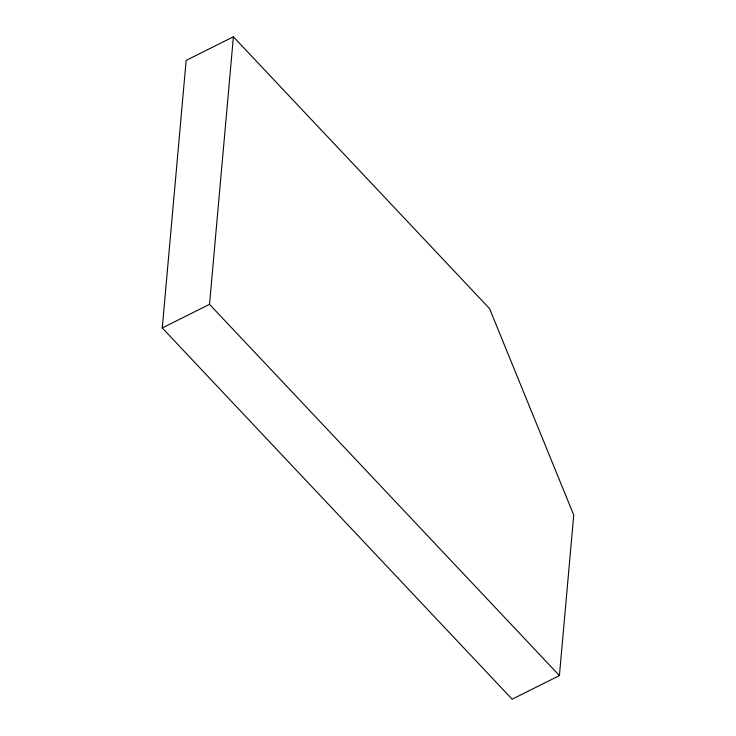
<?xml version="1.0" encoding="UTF-8"?>
<svg xmlns="http://www.w3.org/2000/svg" width="736" height="736" viewBox="0 0 736 736"><rect width="100%" height="100%" fill="white"/><g stroke="black" fill="none" stroke-linecap="round" stroke-linejoin="round"><path stroke-width="1.1" d="M162.26 327.952L186.144 60.407L233.395 36.8L489.569 308.605L573.74 515.071L559.415 675.593L512.155 699.2L162.26 327.952L209.521 304.345L233.395 36.8M209.521 304.345L559.415 675.593"/></g></svg>
